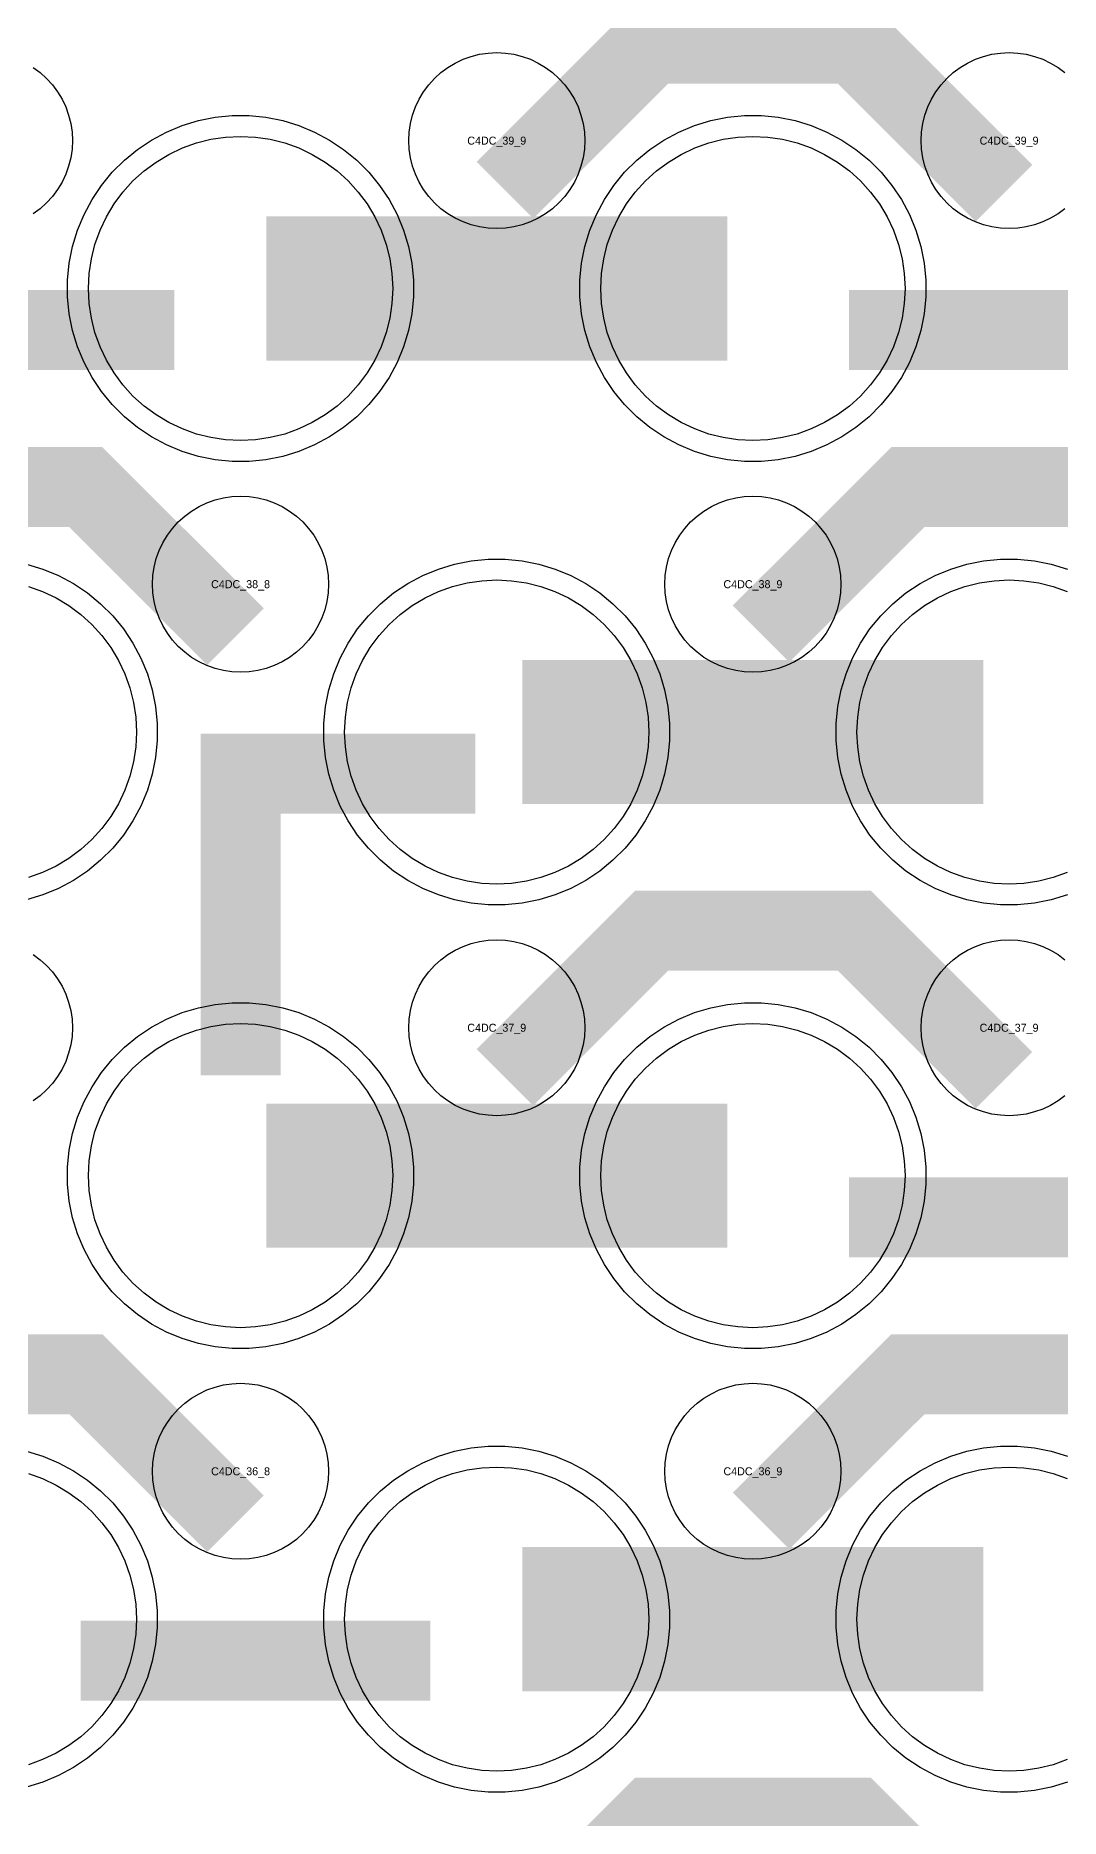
# Model space of a CAD drawing. Extents: x -11880 to 11880, y -14992 to 14992.
# Drawn here: x -9264 to -8944, y -9913 to -9357 of the extents above; entities that cross this region are included whole.
import ezdxf
from ezdxf.enums import TextEntityAlignment as Align

# ---------------------------------------------------------------- set-up
doc = ezdxf.new("R2010")
doc.units = 0
doc.header["$MEASUREMENT"] = 0
for name, color, linetype in [('GDS_775_DT_237', 138, 'CONTINUOUS'), ('RDL1_FS', 34, 'CONTINUOUS'), ('RDL_BS', 160, 'CONTINUOUS')]:
    doc.layers.add(name, color=color, linetype=linetype)

msp = doc.modelspace()

# ---------------------------------------------------------------- linework, layer by layer
at = {"layer": 'RDL1_FS', "color": 240, "true_color": 0xed1f24}
for points in [[(-9200, -9483.074), (-9204.657, -9482.845), (-9209.268, -9482.161), (-9213.791, -9481.029), (-9218.181, -9479.457), (-9222.395, -9477.465), (-9226.395, -9475.067), (-9230.14, -9472.289), (-9233.594, -9469.159), (-9236.724, -9465.705), (-9239.502, -9461.96), (-9241.9, -9457.96), (-9243.892, -9453.746), (-9245.464, -9449.356), (-9246.596, -9444.833), (-9247.28, -9440.222), (-9247.509, -9435.565), (-9247.28, -9430.908), (-9246.596, -9426.297), (-9245.464, -9421.774), (-9243.892, -9417.384), (-9241.9, -9413.17), (-9239.502, -9409.17), (-9236.724, -9405.425), (-9233.594, -9401.971), (-9230.14, -9398.841), (-9226.395, -9396.063), (-9222.395, -9393.665), (-9218.181, -9391.673), (-9213.791, -9390.101), (-9209.268, -9388.969), (-9204.657, -9388.285), (-9200, -9388.056), (-9195.343, -9388.285), (-9190.732, -9388.969), (-9186.209, -9390.101), (-9181.819, -9391.673), (-9177.605, -9393.665), (-9173.605, -9396.063), (-9169.86, -9398.841), (-9166.406, -9401.971), (-9163.276, -9405.425), (-9160.498, -9409.17), (-9158.1, -9413.17), (-9156.108, -9417.384), (-9154.536, -9421.774), (-9153.404, -9426.297), (-9152.72, -9430.908), (-9152.491, -9435.565), (-9152.72, -9440.222), (-9153.404, -9444.833), (-9154.536, -9449.356), (-9156.108, -9453.746), (-9158.1, -9457.96), (-9160.498, -9461.96), (-9163.276, -9465.705), (-9166.406, -9469.159), (-9169.86, -9472.289), (-9173.605, -9475.067), (-9177.605, -9477.465), (-9181.819, -9479.457), (-9186.209, -9481.029), (-9190.732, -9482.161), (-9195.343, -9482.845)], [(-9040, -9483.074), (-9044.657, -9482.845), (-9049.268, -9482.161), (-9053.791, -9481.029), (-9058.181, -9479.457), (-9062.395, -9477.465), (-9066.395, -9475.067), (-9070.14, -9472.289), (-9073.594, -9469.159), (-9076.724, -9465.705), (-9079.502, -9461.96), (-9081.9, -9457.96), (-9083.892, -9453.746), (-9085.464, -9449.356), (-9086.596, -9444.833), (-9087.28, -9440.222), (-9087.509, -9435.565), (-9087.28, -9430.908), (-9086.596, -9426.297), (-9085.464, -9421.774), (-9083.892, -9417.384), (-9081.9, -9413.17), (-9079.502, -9409.17), (-9076.724, -9405.425), (-9073.594, -9401.971), (-9070.14, -9398.841), (-9066.395, -9396.063), (-9062.395, -9393.665), (-9058.181, -9391.673), (-9053.791, -9390.101), (-9049.268, -9388.969), (-9044.657, -9388.285), (-9040, -9388.056), (-9035.343, -9388.285), (-9030.732, -9388.969), (-9026.209, -9390.101), (-9021.819, -9391.673), (-9017.605, -9393.665), (-9013.605, -9396.063), (-9009.86, -9398.841), (-9006.406, -9401.971), (-9003.276, -9405.425), (-9000.498, -9409.17), (-8998.1, -9413.17), (-8996.108, -9417.384), (-8994.536, -9421.774), (-8993.404, -9426.297), (-8992.72, -9430.908), (-8992.491, -9435.565), (-8992.72, -9440.222), (-8993.404, -9444.833), (-8994.536, -9449.356), (-8996.108, -9453.746), (-8998.1, -9457.96), (-9000.498, -9461.96), (-9003.276, -9465.705), (-9006.406, -9469.159), (-9009.86, -9472.289), (-9013.605, -9475.067), (-9017.605, -9477.465), (-9021.819, -9479.457), (-9026.209, -9481.029), (-9030.732, -9482.161), (-9035.343, -9482.845)], [(-9120, -9898.769), (-9124.657, -9898.54), (-9129.268, -9897.856), (-9133.791, -9896.724), (-9138.181, -9895.152), (-9142.395, -9893.16), (-9146.395, -9890.762), (-9150.14, -9887.984), (-9153.594, -9884.854), (-9156.724, -9881.4), (-9159.502, -9877.655), (-9161.9, -9873.655), (-9163.892, -9869.441), (-9165.464, -9865.051), (-9166.596, -9860.528), (-9167.28, -9855.917), (-9167.509, -9851.26), (-9167.28, -9846.603), (-9166.596, -9841.992), (-9165.464, -9837.469), (-9163.892, -9833.079), (-9161.9, -9828.865), (-9159.502, -9824.865), (-9156.724, -9821.12), (-9153.594, -9817.666), (-9150.14, -9814.536), (-9146.395, -9811.758), (-9142.395, -9809.36), (-9138.181, -9807.368), (-9133.791, -9805.796), (-9129.268, -9804.664), (-9124.657, -9803.98), (-9120, -9803.751), (-9115.343, -9803.98), (-9110.732, -9804.664), (-9106.209, -9805.796), (-9101.819, -9807.368), (-9097.605, -9809.36), (-9093.605, -9811.758), (-9089.86, -9814.536), (-9086.406, -9817.666), (-9083.276, -9821.12), (-9080.498, -9824.865), (-9078.1, -9828.865), (-9076.108, -9833.079), (-9074.536, -9837.469), (-9073.404, -9841.992), (-9072.72, -9846.603), (-9072.491, -9851.26), (-9072.72, -9855.917), (-9073.404, -9860.528), (-9074.536, -9865.051), (-9076.108, -9869.441), (-9078.1, -9873.655), (-9080.498, -9877.655), (-9083.276, -9881.4), (-9086.406, -9884.854), (-9089.86, -9887.984), (-9093.605, -9890.762), (-9097.605, -9893.16), (-9101.819, -9895.152), (-9106.209, -9896.724), (-9110.732, -9897.856), (-9115.343, -9898.54)]]:
    msp.add_lwpolyline(points, close=True, dxfattribs=at)
for points in [[(-9191.998, -9435.565, 45, 45, 0), (-9119.998, -9435.565, 45, 45, 0)], [(-9119.998, -9435.565, 45, 45, 0), (-9047.998, -9435.565, 45, 45, 0)], [(-9111.998, -9851.26, 45, 45, 0), (-9039.998, -9851.26, 45, 45, 0)], [(-9039.998, -9851.26, 45, 45, 0), (-8967.998, -9851.26, 45, 45, 0)]]:
    msp.add_lwpolyline(points, format="xyseb", dxfattribs=at)
at = {"layer": 'RDL1_FS'}
for points in [[(-9120, -9621.639), (-9124.657, -9621.41), (-9129.268, -9620.726), (-9133.791, -9619.594), (-9138.181, -9618.022), (-9142.395, -9616.03), (-9146.395, -9613.632), (-9150.14, -9610.854), (-9153.594, -9607.724), (-9156.724, -9604.27), (-9159.502, -9600.525), (-9161.9, -9596.525), (-9163.892, -9592.311), (-9165.464, -9587.921), (-9166.596, -9583.398), (-9167.28, -9578.787), (-9167.509, -9574.13), (-9167.28, -9569.473), (-9166.596, -9564.862), (-9165.464, -9560.339), (-9163.892, -9555.949), (-9161.9, -9551.735), (-9159.502, -9547.735), (-9156.724, -9543.99), (-9153.594, -9540.536), (-9150.14, -9537.406), (-9146.395, -9534.628), (-9142.395, -9532.23), (-9138.181, -9530.238), (-9133.791, -9528.666), (-9129.268, -9527.534), (-9124.657, -9526.85), (-9120, -9526.621), (-9115.343, -9526.85), (-9110.732, -9527.534), (-9106.209, -9528.666), (-9101.819, -9530.238), (-9097.605, -9532.23), (-9093.605, -9534.628), (-9089.86, -9537.406), (-9086.406, -9540.536), (-9083.276, -9543.99), (-9080.498, -9547.735), (-9078.1, -9551.735), (-9076.108, -9555.949), (-9074.536, -9560.339), (-9073.404, -9564.862), (-9072.72, -9569.473), (-9072.491, -9574.13), (-9072.72, -9578.787), (-9073.404, -9583.398), (-9074.536, -9587.921), (-9076.108, -9592.311), (-9078.1, -9596.525), (-9080.498, -9600.525), (-9083.276, -9604.27), (-9086.406, -9607.724), (-9089.86, -9610.854), (-9093.605, -9613.632), (-9097.605, -9616.03), (-9101.819, -9618.022), (-9106.209, -9619.594), (-9110.732, -9620.726), (-9115.343, -9621.41)], [(-9200, -9760.204), (-9204.657, -9759.975), (-9209.268, -9759.291), (-9213.791, -9758.159), (-9218.181, -9756.587), (-9222.395, -9754.595), (-9226.395, -9752.197), (-9230.14, -9749.419), (-9233.594, -9746.289), (-9236.724, -9742.835), (-9239.502, -9739.09), (-9241.9, -9735.09), (-9243.892, -9730.876), (-9245.464, -9726.486), (-9246.596, -9721.963), (-9247.28, -9717.352), (-9247.509, -9712.695), (-9247.28, -9708.038), (-9246.596, -9703.427), (-9245.464, -9698.904), (-9243.892, -9694.514), (-9241.9, -9690.3), (-9239.502, -9686.3), (-9236.724, -9682.555), (-9233.594, -9679.101), (-9230.14, -9675.971), (-9226.395, -9673.193), (-9222.395, -9670.795), (-9218.181, -9668.803), (-9213.791, -9667.231), (-9209.268, -9666.099), (-9204.657, -9665.415), (-9200, -9665.186), (-9195.343, -9665.415), (-9190.732, -9666.099), (-9186.209, -9667.231), (-9181.819, -9668.803), (-9177.605, -9670.795), (-9173.605, -9673.193), (-9169.86, -9675.971), (-9166.406, -9679.101), (-9163.276, -9682.555), (-9160.498, -9686.3), (-9158.1, -9690.3), (-9156.108, -9694.514), (-9154.536, -9698.904), (-9153.404, -9703.427), (-9152.72, -9708.038), (-9152.491, -9712.695), (-9152.72, -9717.352), (-9153.404, -9721.963), (-9154.536, -9726.486), (-9156.108, -9730.876), (-9158.1, -9735.09), (-9160.498, -9739.09), (-9163.276, -9742.835), (-9166.406, -9746.289), (-9169.86, -9749.419), (-9173.605, -9752.197), (-9177.605, -9754.595), (-9181.819, -9756.587), (-9186.209, -9758.159), (-9190.732, -9759.291), (-9195.343, -9759.975)], [(-9040, -9760.204), (-9044.657, -9759.975), (-9049.268, -9759.291), (-9053.791, -9758.159), (-9058.181, -9756.587), (-9062.395, -9754.595), (-9066.395, -9752.197), (-9070.14, -9749.419), (-9073.594, -9746.289), (-9076.724, -9742.835), (-9079.502, -9739.09), (-9081.9, -9735.09), (-9083.892, -9730.876), (-9085.464, -9726.486), (-9086.596, -9721.963), (-9087.28, -9717.352), (-9087.509, -9712.695), (-9087.28, -9708.038), (-9086.596, -9703.427), (-9085.464, -9698.904), (-9083.892, -9694.514), (-9081.9, -9690.3), (-9079.502, -9686.3), (-9076.724, -9682.555), (-9073.594, -9679.101), (-9070.14, -9675.971), (-9066.395, -9673.193), (-9062.395, -9670.795), (-9058.181, -9668.803), (-9053.791, -9667.231), (-9049.268, -9666.099), (-9044.657, -9665.415), (-9040, -9665.186), (-9035.343, -9665.415), (-9030.732, -9666.099), (-9026.209, -9667.231), (-9021.819, -9668.803), (-9017.605, -9670.795), (-9013.605, -9673.193), (-9009.86, -9675.971), (-9006.406, -9679.101), (-9003.276, -9682.555), (-9000.498, -9686.3), (-8998.1, -9690.3), (-8996.108, -9694.514), (-8994.536, -9698.904), (-8993.404, -9703.427), (-8992.72, -9708.038), (-8992.491, -9712.695), (-8992.72, -9717.352), (-8993.404, -9721.963), (-8994.536, -9726.486), (-8996.108, -9730.876), (-8998.1, -9735.09), (-9000.498, -9739.09), (-9003.276, -9742.835), (-9006.406, -9746.289), (-9009.86, -9749.419), (-9013.605, -9752.197), (-9017.605, -9754.595), (-9021.819, -9756.587), (-9026.209, -9758.159), (-9030.732, -9759.291), (-9035.343, -9759.975)]]:
    msp.add_lwpolyline(points, close=True, dxfattribs=at)
msp.add_lwpolyline([(-8941.819, -9618.022), (-8946.209, -9619.594), (-8950.732, -9620.726), (-8955.343, -9621.41), (-8960, -9621.639), (-8964.657, -9621.41), (-8969.268, -9620.726), (-8973.791, -9619.594), (-8978.181, -9618.022), (-8982.395, -9616.03), (-8986.395, -9613.632), (-8990.14, -9610.854), (-8993.594, -9607.724), (-8996.724, -9604.27), (-8999.502, -9600.525), (-9001.9, -9596.525), (-9003.892, -9592.311), (-9005.464, -9587.921), (-9006.596, -9583.398), (-9007.28, -9578.787), (-9007.509, -9574.13), (-9007.28, -9569.473), (-9006.596, -9564.862), (-9005.464, -9560.339), (-9003.892, -9555.949), (-9001.9, -9551.735), (-8999.502, -9547.735), (-8996.724, -9543.99), (-8993.594, -9540.536), (-8990.14, -9537.406), (-8986.395, -9534.628), (-8982.395, -9532.23), (-8978.181, -9530.238), (-8973.791, -9528.666), (-8969.268, -9527.534), (-8964.657, -9526.85), (-8960, -9526.621), (-8955.343, -9526.85), (-8950.732, -9527.534), (-8946.209, -9528.666), (-8941.819, -9530.238)], dxfattribs=at)
at = {"layer": 'RDL1_FS', "color": 240, "true_color": 0xed1f24}
for points in [[(-9266.209, -9528.666), (-9261.819, -9530.238), (-9257.605, -9532.23), (-9253.605, -9534.628), (-9249.86, -9537.406), (-9246.406, -9540.536), (-9243.276, -9543.99), (-9240.498, -9547.735), (-9238.1, -9551.735), (-9236.108, -9555.949), (-9234.536, -9560.339), (-9233.404, -9564.862), (-9232.72, -9569.473), (-9232.491, -9574.13), (-9232.72, -9578.787), (-9233.404, -9583.398), (-9234.536, -9587.921), (-9236.108, -9592.311), (-9238.1, -9596.525), (-9240.498, -9600.525), (-9243.276, -9604.27), (-9246.406, -9607.724), (-9249.86, -9610.854), (-9253.605, -9613.632), (-9257.605, -9616.03), (-9261.819, -9618.022), (-9266.209, -9619.594)], [(-9266.209, -9805.796), (-9261.819, -9807.368), (-9257.605, -9809.36), (-9253.605, -9811.758), (-9249.86, -9814.536), (-9246.406, -9817.666), (-9243.276, -9821.12), (-9240.498, -9824.865), (-9238.1, -9828.865), (-9236.108, -9833.079), (-9234.536, -9837.469), (-9233.404, -9841.992), (-9232.72, -9846.603), (-9232.491, -9851.26), (-9232.72, -9855.917), (-9233.404, -9860.528), (-9234.536, -9865.051), (-9236.108, -9869.441), (-9238.1, -9873.655), (-9240.498, -9877.655), (-9243.276, -9881.4), (-9246.406, -9884.854), (-9249.86, -9887.984), (-9253.605, -9890.762), (-9257.605, -9893.16), (-9261.819, -9895.152), (-9266.209, -9896.724)], [(-8941.819, -9895.152), (-8946.209, -9896.724), (-8950.732, -9897.856), (-8955.343, -9898.54), (-8960, -9898.769), (-8964.657, -9898.54), (-8969.268, -9897.856), (-8973.791, -9896.724), (-8978.181, -9895.152), (-8982.395, -9893.16), (-8986.395, -9890.762), (-8990.14, -9887.984), (-8993.594, -9884.854), (-8996.724, -9881.4), (-8999.502, -9877.655), (-9001.9, -9873.655), (-9003.892, -9869.441), (-9005.464, -9865.051), (-9006.596, -9860.528), (-9007.28, -9855.917), (-9007.509, -9851.26), (-9007.28, -9846.603), (-9006.596, -9841.992), (-9005.464, -9837.469), (-9003.892, -9833.079), (-9001.9, -9828.865), (-8999.502, -9824.865), (-8996.724, -9821.12), (-8993.594, -9817.666), (-8990.14, -9814.536), (-8986.395, -9811.758), (-8982.395, -9809.36), (-8978.181, -9807.368), (-8973.791, -9805.796), (-8969.268, -9804.664), (-8964.657, -9803.98), (-8960, -9803.751), (-8955.343, -9803.98), (-8950.732, -9804.664), (-8946.209, -9805.796), (-8941.819, -9807.368)]]:
    msp.add_lwpolyline(points, dxfattribs=at)
at = {"layer": 'RDL1_FS'}
for points in [[(-9111.998, -9574.13, 45, 45, 0), (-9039.998, -9574.13, 45, 45, 0)], [(-9039.998, -9574.13, 45, 45, 0), (-8967.998, -9574.13, 45, 45, 0)], [(-9191.998, -9712.695, 45, 45, 0), (-9119.998, -9712.695, 45, 45, 0)], [(-9119.998, -9712.695, 45, 45, 0), (-9047.998, -9712.695, 45, 45, 0)]]:
    msp.add_lwpolyline(points, format="xyseb", dxfattribs=at)
at = {"layer": 'RDL_BS'}
for points in [[(-9117.438, -9404.879, 25, 25, 0), (-9071.623, -9359.064, 25, 25, 0), (-9038.07, -9359.064, 25, 25, 0)], [(-8961.599, -9405.778, 25, 25, 0), (-9008.313, -9359.064, 25, 25, 0), (-9038.071, -9359.064, 25, 25, 0)], [(-9201.599, -9544.343, 25, 25, 0), (-9248.313, -9497.629, 25, 25, 0), (-9278.071, -9497.629, 25, 25, 0)], [(-9037.438, -9543.444, 25, 25, 0), (-8991.623, -9497.629, 25, 25, 0), (-8958.07, -9497.629, 25, 25, 0)], [(-8881.599, -9544.343, 25, 25, 0), (-8928.313, -9497.629, 25, 25, 0), (-8958.071, -9497.629, 25, 25, 0)], [(-9200, -9681.42, 25, 25, 0), (-9200, -9574.643, 25, 25, 0)], [(-9212.5, -9587.143, 25, 25, 0), (-9126.667, -9587.143, 25, 25, 0)], [(-9172.944, -9587.143, 25, 25, 0), (-9131.74, -9587.143, 25, 25, 0)], [(-9200, -9605.112, 25, 25, 0), (-9200, -9650.732, 25, 25, 0)], [(-9117.438, -9682.009, 25, 25, 0), (-9071.623, -9636.194, 25, 25, 0), (-9038.07, -9636.194, 25, 25, 0)], [(-8961.599, -9682.908, 25, 25, 0), (-9008.313, -9636.194, 25, 25, 0), (-9038.071, -9636.194, 25, 25, 0)], [(-9009.984, -9725.708, 25, 25, 0), (-8900.719, -9725.708, 25, 25, 0)], [(-9201.599, -9821.473, 25, 25, 0), (-9248.313, -9774.759, 25, 25, 0), (-9278.071, -9774.759, 25, 25, 0)], [(-9037.438, -9820.574, 25, 25, 0), (-8991.623, -9774.759, 25, 25, 0), (-8958.07, -9774.759, 25, 25, 0)], [(-8881.599, -9821.473, 25, 25, 0), (-8928.313, -9774.759, 25, 25, 0), (-8958.071, -9774.759, 25, 25, 0)], [(-9117.438, -9959.134, 25, 25, 0), (-9071.623, -9913.319, 25, 25, 0), (-9038.07, -9913.319, 25, 25, 0)], [(-8961.599, -9960.033, 25, 25, 0), (-9008.313, -9913.319, 25, 25, 0), (-9038.071, -9913.319, 25, 25, 0)]]:
    msp.add_lwpolyline(points, format="xyseb", dxfattribs=at)
for points in [[(-9264.72, -9366.52), (-9262.557, -9368.123), (-9260.558, -9369.935), (-9258.746, -9371.934), (-9257.143, -9374.097), (-9255.75, -9376.421), (-9254.598, -9378.858), (-9253.691, -9381.393), (-9253.034, -9384.012), (-9252.638, -9386.684), (-9252.506, -9389.377), (-9252.638, -9392.07), (-9253.034, -9394.742), (-9253.691, -9397.361), (-9254.598, -9399.896), (-9255.75, -9402.333), (-9257.143, -9404.657), (-9258.746, -9406.82), (-9260.558, -9408.819), (-9262.557, -9410.631), (-9264.72, -9412.234)], [(-8942.557, -9410.631), (-8944.72, -9412.234), (-8947.044, -9413.627), (-8949.481, -9414.779), (-8952.016, -9415.686), (-8954.635, -9416.343), (-8957.307, -9416.739), (-8960, -9416.871), (-8962.693, -9416.739), (-8965.365, -9416.343), (-8967.984, -9415.686), (-8970.519, -9414.779), (-8972.956, -9413.627), (-8975.28, -9412.234), (-8977.443, -9410.631), (-8979.442, -9408.819), (-8981.254, -9406.82), (-8982.857, -9404.657), (-8984.25, -9402.333), (-8985.402, -9399.896), (-8986.309, -9397.361), (-8986.966, -9394.742), (-8987.362, -9392.07), (-8987.494, -9389.377), (-8987.362, -9386.684), (-8986.966, -9384.012), (-8986.309, -9381.393), (-8985.402, -9378.858), (-8984.25, -9376.421), (-8982.857, -9374.097), (-8981.254, -9371.934), (-8979.442, -9369.935), (-8977.443, -9368.123), (-8975.28, -9366.52), (-8972.956, -9365.127), (-8970.519, -9363.975), (-8967.984, -9363.068), (-8965.365, -9362.411), (-8962.693, -9362.015), (-8960, -9361.883), (-8957.307, -9362.015), (-8954.635, -9362.411), (-8952.016, -9363.068), (-8949.481, -9363.975), (-8947.044, -9365.127), (-8944.72, -9366.52), (-8942.557, -9368.123)], [(-8941.795, -9625.036), (-8946.835, -9626.567), (-8952.062, -9627.613), (-8957.356, -9628.13), (-8962.644, -9628.13), (-8967.938, -9627.613), (-8973.165, -9626.567), (-8978.205, -9625.036), (-8983.115, -9623.005), (-8987.777, -9620.513), (-8992.191, -9617.566), (-8996.292, -9614.204), (-9000.074, -9610.422), (-9003.436, -9606.321), (-9006.383, -9601.907), (-9008.875, -9597.245), (-9010.906, -9592.335), (-9012.437, -9587.295), (-9013.483, -9582.068), (-9014, -9576.774), (-9014, -9571.486), (-9013.483, -9566.192), (-9012.437, -9560.965), (-9010.906, -9555.925), (-9008.875, -9551.015), (-9006.383, -9546.353), (-9003.436, -9541.939), (-9000.074, -9537.838), (-8996.292, -9534.056), (-8992.191, -9530.694), (-8987.777, -9527.747), (-8983.115, -9525.255), (-8978.205, -9523.224), (-8973.165, -9521.693), (-8967.938, -9520.647), (-8962.644, -9520.13), (-8957.356, -9520.13), (-8952.062, -9520.647), (-8946.835, -9521.693), (-8941.795, -9523.224)], [(-8942.557, -9687.761), (-8944.72, -9689.364), (-8947.044, -9690.757), (-8949.481, -9691.909), (-8952.016, -9692.816), (-8954.635, -9693.473), (-8957.307, -9693.869), (-8960, -9694.001), (-8962.693, -9693.869), (-8965.365, -9693.473), (-8967.984, -9692.816), (-8970.519, -9691.909), (-8972.956, -9690.757), (-8975.28, -9689.364), (-8977.443, -9687.761), (-8979.442, -9685.949), (-8981.254, -9683.95), (-8982.857, -9681.787), (-8984.25, -9679.463), (-8985.402, -9677.026), (-8986.309, -9674.491), (-8986.966, -9671.872), (-8987.362, -9669.2), (-8987.494, -9666.507), (-8987.362, -9663.814), (-8986.966, -9661.142), (-8986.309, -9658.523), (-8985.402, -9655.988), (-8984.25, -9653.551), (-8982.857, -9651.227), (-8981.254, -9649.064), (-8979.442, -9647.065), (-8977.443, -9645.253), (-8975.28, -9643.65), (-8972.956, -9642.257), (-8970.519, -9641.105), (-8967.984, -9640.198), (-8965.365, -9639.541), (-8962.693, -9639.145), (-8960, -9639.013), (-8957.307, -9639.145), (-8954.635, -9639.541), (-8952.016, -9640.198), (-8949.481, -9641.105), (-8947.044, -9642.257), (-8944.72, -9643.65), (-8942.557, -9645.253)], [(-9264.72, -9643.65), (-9262.557, -9645.253), (-9260.558, -9647.065), (-9258.746, -9649.064), (-9257.143, -9651.227), (-9255.75, -9653.551), (-9254.598, -9655.988), (-9253.691, -9658.523), (-9253.034, -9661.142), (-9252.638, -9663.814), (-9252.506, -9666.507), (-9252.638, -9669.2), (-9253.034, -9671.872), (-9253.691, -9674.491), (-9254.598, -9677.026), (-9255.75, -9679.463), (-9257.143, -9681.787), (-9258.746, -9683.95), (-9260.558, -9685.949), (-9262.557, -9687.761), (-9264.72, -9689.364)]]:
    msp.add_lwpolyline(points, dxfattribs=at)
for points in [[(-9120, -9416.871), (-9122.693, -9416.739), (-9125.365, -9416.343), (-9127.984, -9415.686), (-9130.519, -9414.779), (-9132.956, -9413.627), (-9135.28, -9412.234), (-9137.443, -9410.631), (-9139.442, -9408.819), (-9141.254, -9406.82), (-9142.857, -9404.657), (-9144.25, -9402.333), (-9145.402, -9399.896), (-9146.309, -9397.361), (-9146.966, -9394.742), (-9147.362, -9392.07), (-9147.494, -9389.377), (-9147.362, -9386.684), (-9146.966, -9384.012), (-9146.309, -9381.393), (-9145.402, -9378.858), (-9144.25, -9376.421), (-9142.857, -9374.097), (-9141.254, -9371.934), (-9139.442, -9369.935), (-9137.443, -9368.123), (-9135.28, -9366.52), (-9132.956, -9365.127), (-9130.519, -9363.975), (-9127.984, -9363.068), (-9125.365, -9362.411), (-9122.693, -9362.015), (-9120, -9361.883), (-9117.307, -9362.015), (-9114.635, -9362.411), (-9112.016, -9363.068), (-9109.481, -9363.975), (-9107.044, -9365.127), (-9104.72, -9366.52), (-9102.557, -9368.123), (-9100.558, -9369.935), (-9098.746, -9371.934), (-9097.143, -9374.097), (-9095.75, -9376.421), (-9094.598, -9378.858), (-9093.691, -9381.393), (-9093.034, -9384.012), (-9092.638, -9386.684), (-9092.506, -9389.377), (-9092.638, -9392.07), (-9093.034, -9394.742), (-9093.691, -9397.361), (-9094.598, -9399.896), (-9095.75, -9402.333), (-9097.143, -9404.657), (-9098.746, -9406.82), (-9100.558, -9408.819), (-9102.557, -9410.631), (-9104.72, -9412.234), (-9107.044, -9413.627), (-9109.481, -9414.779), (-9112.016, -9415.686), (-9114.635, -9416.343), (-9117.307, -9416.739)], [(-9200, -9555.436), (-9202.693, -9555.304), (-9205.365, -9554.908), (-9207.984, -9554.251), (-9210.519, -9553.344), (-9212.956, -9552.192), (-9215.28, -9550.799), (-9217.443, -9549.196), (-9219.442, -9547.384), (-9221.254, -9545.385), (-9222.857, -9543.222), (-9224.25, -9540.898), (-9225.402, -9538.461), (-9226.309, -9535.926), (-9226.966, -9533.307), (-9227.362, -9530.635), (-9227.494, -9527.942), (-9227.362, -9525.249), (-9226.966, -9522.577), (-9226.309, -9519.958), (-9225.402, -9517.423), (-9224.25, -9514.986), (-9222.857, -9512.662), (-9221.254, -9510.499), (-9219.442, -9508.5), (-9217.443, -9506.688), (-9215.28, -9505.085), (-9212.956, -9503.692), (-9210.519, -9502.54), (-9207.984, -9501.633), (-9205.365, -9500.976), (-9202.693, -9500.58), (-9200, -9500.448), (-9197.307, -9500.58), (-9194.635, -9500.976), (-9192.016, -9501.633), (-9189.481, -9502.54), (-9187.044, -9503.692), (-9184.72, -9505.085), (-9182.557, -9506.688), (-9180.558, -9508.5), (-9178.746, -9510.499), (-9177.143, -9512.662), (-9175.75, -9514.986), (-9174.598, -9517.423), (-9173.691, -9519.958), (-9173.034, -9522.577), (-9172.638, -9525.249), (-9172.506, -9527.942), (-9172.638, -9530.635), (-9173.034, -9533.307), (-9173.691, -9535.926), (-9174.598, -9538.461), (-9175.75, -9540.898), (-9177.143, -9543.222), (-9178.746, -9545.385), (-9180.558, -9547.384), (-9182.557, -9549.196), (-9184.72, -9550.799), (-9187.044, -9552.192), (-9189.481, -9553.344), (-9192.016, -9554.251), (-9194.635, -9554.908), (-9197.307, -9555.304)], [(-9040, -9555.436), (-9042.693, -9555.304), (-9045.365, -9554.908), (-9047.984, -9554.251), (-9050.519, -9553.344), (-9052.956, -9552.192), (-9055.28, -9550.799), (-9057.443, -9549.196), (-9059.442, -9547.384), (-9061.254, -9545.385), (-9062.857, -9543.222), (-9064.25, -9540.898), (-9065.402, -9538.461), (-9066.309, -9535.926), (-9066.966, -9533.307), (-9067.362, -9530.635), (-9067.494, -9527.942), (-9067.362, -9525.249), (-9066.966, -9522.577), (-9066.309, -9519.958), (-9065.402, -9517.423), (-9064.25, -9514.986), (-9062.857, -9512.662), (-9061.254, -9510.499), (-9059.442, -9508.5), (-9057.443, -9506.688), (-9055.28, -9505.085), (-9052.956, -9503.692), (-9050.519, -9502.54), (-9047.984, -9501.633), (-9045.365, -9500.976), (-9042.693, -9500.58), (-9040, -9500.448), (-9037.307, -9500.58), (-9034.635, -9500.976), (-9032.016, -9501.633), (-9029.481, -9502.54), (-9027.044, -9503.692), (-9024.72, -9505.085), (-9022.557, -9506.688), (-9020.558, -9508.5), (-9018.746, -9510.499), (-9017.143, -9512.662), (-9015.75, -9514.986), (-9014.598, -9517.423), (-9013.691, -9519.958), (-9013.034, -9522.577), (-9012.638, -9525.249), (-9012.506, -9527.942), (-9012.638, -9530.635), (-9013.034, -9533.307), (-9013.691, -9535.926), (-9014.598, -9538.461), (-9015.75, -9540.898), (-9017.143, -9543.222), (-9018.746, -9545.385), (-9020.558, -9547.384), (-9022.557, -9549.196), (-9024.72, -9550.799), (-9027.044, -9552.192), (-9029.481, -9553.344), (-9032.016, -9554.251), (-9034.635, -9554.908), (-9037.307, -9555.304)], [(-9122.644, -9628.13), (-9127.938, -9627.613), (-9133.165, -9626.567), (-9138.205, -9625.036), (-9143.115, -9623.005), (-9147.777, -9620.513), (-9152.191, -9617.566), (-9156.292, -9614.204), (-9160.074, -9610.422), (-9163.436, -9606.321), (-9166.383, -9601.907), (-9168.875, -9597.245), (-9170.906, -9592.335), (-9172.437, -9587.295), (-9173.483, -9582.068), (-9174, -9576.774), (-9174, -9571.486), (-9173.483, -9566.192), (-9172.437, -9560.965), (-9170.906, -9555.925), (-9168.875, -9551.015), (-9166.383, -9546.353), (-9163.436, -9541.939), (-9160.074, -9537.838), (-9156.292, -9534.056), (-9152.191, -9530.694), (-9147.777, -9527.747), (-9143.115, -9525.255), (-9138.205, -9523.224), (-9133.165, -9521.693), (-9127.938, -9520.647), (-9122.644, -9520.13), (-9117.356, -9520.13), (-9112.062, -9520.647), (-9106.835, -9521.693), (-9101.795, -9523.224), (-9096.885, -9525.255), (-9092.223, -9527.747), (-9087.809, -9530.694), (-9083.708, -9534.056), (-9079.926, -9537.838), (-9076.564, -9541.939), (-9073.617, -9546.353), (-9071.125, -9551.015), (-9069.094, -9555.925), (-9067.563, -9560.965), (-9066.517, -9566.192), (-9066, -9571.486), (-9066, -9576.774), (-9066.517, -9582.068), (-9067.563, -9587.295), (-9069.094, -9592.335), (-9071.125, -9597.245), (-9073.617, -9601.907), (-9076.564, -9606.321), (-9079.926, -9610.422), (-9083.708, -9614.204), (-9087.809, -9617.566), (-9092.223, -9620.513), (-9096.885, -9623.005), (-9101.795, -9625.036), (-9106.835, -9626.567), (-9112.062, -9627.613), (-9117.356, -9628.13)], [(-9120, -9694.001), (-9122.693, -9693.869), (-9125.365, -9693.473), (-9127.984, -9692.816), (-9130.519, -9691.909), (-9132.956, -9690.757), (-9135.28, -9689.364), (-9137.443, -9687.761), (-9139.442, -9685.949), (-9141.254, -9683.95), (-9142.857, -9681.787), (-9144.25, -9679.463), (-9145.402, -9677.026), (-9146.309, -9674.491), (-9146.966, -9671.872), (-9147.362, -9669.2), (-9147.494, -9666.507), (-9147.362, -9663.814), (-9146.966, -9661.142), (-9146.309, -9658.523), (-9145.402, -9655.988), (-9144.25, -9653.551), (-9142.857, -9651.227), (-9141.254, -9649.064), (-9139.442, -9647.065), (-9137.443, -9645.253), (-9135.28, -9643.65), (-9132.956, -9642.257), (-9130.519, -9641.105), (-9127.984, -9640.198), (-9125.365, -9639.541), (-9122.693, -9639.145), (-9120, -9639.013), (-9117.307, -9639.145), (-9114.635, -9639.541), (-9112.016, -9640.198), (-9109.481, -9641.105), (-9107.044, -9642.257), (-9104.72, -9643.65), (-9102.557, -9645.253), (-9100.558, -9647.065), (-9098.746, -9649.064), (-9097.143, -9651.227), (-9095.75, -9653.551), (-9094.598, -9655.988), (-9093.691, -9658.523), (-9093.034, -9661.142), (-9092.638, -9663.814), (-9092.506, -9666.507), (-9092.638, -9669.2), (-9093.034, -9671.872), (-9093.691, -9674.491), (-9094.598, -9677.026), (-9095.75, -9679.463), (-9097.143, -9681.787), (-9098.746, -9683.95), (-9100.558, -9685.949), (-9102.557, -9687.761), (-9104.72, -9689.364), (-9107.044, -9690.757), (-9109.481, -9691.909), (-9112.016, -9692.816), (-9114.635, -9693.473), (-9117.307, -9693.869)], [(-9202.644, -9766.695), (-9207.938, -9766.178), (-9213.165, -9765.132), (-9218.205, -9763.601), (-9223.115, -9761.57), (-9227.777, -9759.078), (-9232.191, -9756.131), (-9236.292, -9752.769), (-9240.074, -9748.987), (-9243.436, -9744.886), (-9246.383, -9740.472), (-9248.875, -9735.81), (-9250.906, -9730.9), (-9252.437, -9725.86), (-9253.483, -9720.633), (-9254, -9715.339), (-9254, -9710.051), (-9253.483, -9704.757), (-9252.437, -9699.53), (-9250.906, -9694.49), (-9248.875, -9689.58), (-9246.383, -9684.918), (-9243.436, -9680.504), (-9240.074, -9676.403), (-9236.292, -9672.621), (-9232.191, -9669.259), (-9227.777, -9666.312), (-9223.115, -9663.82), (-9218.205, -9661.789), (-9213.165, -9660.258), (-9207.938, -9659.212), (-9202.644, -9658.695), (-9197.356, -9658.695), (-9192.062, -9659.212), (-9186.835, -9660.258), (-9181.795, -9661.789), (-9176.885, -9663.82), (-9172.223, -9666.312), (-9167.809, -9669.259), (-9163.708, -9672.621), (-9159.926, -9676.403), (-9156.564, -9680.504), (-9153.617, -9684.918), (-9151.125, -9689.58), (-9149.094, -9694.49), (-9147.563, -9699.53), (-9146.517, -9704.757), (-9146, -9710.051), (-9146, -9715.339), (-9146.517, -9720.633), (-9147.563, -9725.86), (-9149.094, -9730.9), (-9151.125, -9735.81), (-9153.617, -9740.472), (-9156.564, -9744.886), (-9159.926, -9748.987), (-9163.708, -9752.769), (-9167.809, -9756.131), (-9172.223, -9759.078), (-9176.885, -9761.57), (-9181.795, -9763.601), (-9186.835, -9765.132), (-9192.062, -9766.178), (-9197.356, -9766.695)], [(-9042.644, -9766.695), (-9047.938, -9766.178), (-9053.165, -9765.132), (-9058.205, -9763.601), (-9063.115, -9761.57), (-9067.777, -9759.078), (-9072.191, -9756.131), (-9076.292, -9752.769), (-9080.074, -9748.987), (-9083.436, -9744.886), (-9086.383, -9740.472), (-9088.875, -9735.81), (-9090.906, -9730.9), (-9092.437, -9725.86), (-9093.483, -9720.633), (-9094, -9715.339), (-9094, -9710.051), (-9093.483, -9704.757), (-9092.437, -9699.53), (-9090.906, -9694.49), (-9088.875, -9689.58), (-9086.383, -9684.918), (-9083.436, -9680.504), (-9080.074, -9676.403), (-9076.292, -9672.621), (-9072.191, -9669.259), (-9067.777, -9666.312), (-9063.115, -9663.82), (-9058.205, -9661.789), (-9053.165, -9660.258), (-9047.938, -9659.212), (-9042.644, -9658.695), (-9037.356, -9658.695), (-9032.062, -9659.212), (-9026.835, -9660.258), (-9021.795, -9661.789), (-9016.885, -9663.82), (-9012.223, -9666.312), (-9007.809, -9669.259), (-9003.708, -9672.621), (-8999.926, -9676.403), (-8996.564, -9680.504), (-8993.617, -9684.918), (-8991.125, -9689.58), (-8989.094, -9694.49), (-8987.563, -9699.53), (-8986.517, -9704.757), (-8986, -9710.051), (-8986, -9715.339), (-8986.517, -9720.633), (-8987.563, -9725.86), (-8989.094, -9730.9), (-8991.125, -9735.81), (-8993.617, -9740.472), (-8996.564, -9744.886), (-8999.926, -9748.987), (-9003.708, -9752.769), (-9007.809, -9756.131), (-9012.223, -9759.078), (-9016.885, -9761.57), (-9021.795, -9763.601), (-9026.835, -9765.132), (-9032.062, -9766.178), (-9037.356, -9766.695)], [(-9200, -9832.566), (-9202.693, -9832.434), (-9205.365, -9832.038), (-9207.984, -9831.381), (-9210.519, -9830.474), (-9212.956, -9829.322), (-9215.28, -9827.929), (-9217.443, -9826.326), (-9219.442, -9824.514), (-9221.254, -9822.515), (-9222.857, -9820.352), (-9224.25, -9818.028), (-9225.402, -9815.591), (-9226.309, -9813.056), (-9226.966, -9810.437), (-9227.362, -9807.765), (-9227.494, -9805.072), (-9227.362, -9802.379), (-9226.966, -9799.707), (-9226.309, -9797.088), (-9225.402, -9794.553), (-9224.25, -9792.116), (-9222.857, -9789.792), (-9221.254, -9787.629), (-9219.442, -9785.63), (-9217.443, -9783.818), (-9215.28, -9782.215), (-9212.956, -9780.822), (-9210.519, -9779.67), (-9207.984, -9778.763), (-9205.365, -9778.106), (-9202.693, -9777.71), (-9200, -9777.578), (-9197.307, -9777.71), (-9194.635, -9778.106), (-9192.016, -9778.763), (-9189.481, -9779.67), (-9187.044, -9780.822), (-9184.72, -9782.215), (-9182.557, -9783.818), (-9180.558, -9785.63), (-9178.746, -9787.629), (-9177.143, -9789.792), (-9175.75, -9792.116), (-9174.598, -9794.553), (-9173.691, -9797.088), (-9173.034, -9799.707), (-9172.638, -9802.379), (-9172.506, -9805.072), (-9172.638, -9807.765), (-9173.034, -9810.437), (-9173.691, -9813.056), (-9174.598, -9815.591), (-9175.75, -9818.028), (-9177.143, -9820.352), (-9178.746, -9822.515), (-9180.558, -9824.514), (-9182.557, -9826.326), (-9184.72, -9827.929), (-9187.044, -9829.322), (-9189.481, -9830.474), (-9192.016, -9831.381), (-9194.635, -9832.038), (-9197.307, -9832.434)], [(-9040, -9832.566), (-9042.693, -9832.434), (-9045.365, -9832.038), (-9047.984, -9831.381), (-9050.519, -9830.474), (-9052.956, -9829.322), (-9055.28, -9827.929), (-9057.443, -9826.326), (-9059.442, -9824.514), (-9061.254, -9822.515), (-9062.857, -9820.352), (-9064.25, -9818.028), (-9065.402, -9815.591), (-9066.309, -9813.056), (-9066.966, -9810.437), (-9067.362, -9807.765), (-9067.494, -9805.072), (-9067.362, -9802.379), (-9066.966, -9799.707), (-9066.309, -9797.088), (-9065.402, -9794.553), (-9064.25, -9792.116), (-9062.857, -9789.792), (-9061.254, -9787.629), (-9059.442, -9785.63), (-9057.443, -9783.818), (-9055.28, -9782.215), (-9052.956, -9780.822), (-9050.519, -9779.67), (-9047.984, -9778.763), (-9045.365, -9778.106), (-9042.693, -9777.71), (-9040, -9777.578), (-9037.307, -9777.71), (-9034.635, -9778.106), (-9032.016, -9778.763), (-9029.481, -9779.67), (-9027.044, -9780.822), (-9024.72, -9782.215), (-9022.557, -9783.818), (-9020.558, -9785.63), (-9018.746, -9787.629), (-9017.143, -9789.792), (-9015.75, -9792.116), (-9014.598, -9794.553), (-9013.691, -9797.088), (-9013.034, -9799.707), (-9012.638, -9802.379), (-9012.506, -9805.072), (-9012.638, -9807.765), (-9013.034, -9810.437), (-9013.691, -9813.056), (-9014.598, -9815.591), (-9015.75, -9818.028), (-9017.143, -9820.352), (-9018.746, -9822.515), (-9020.558, -9824.514), (-9022.557, -9826.326), (-9024.72, -9827.929), (-9027.044, -9829.322), (-9029.481, -9830.474), (-9032.016, -9831.381), (-9034.635, -9832.038), (-9037.307, -9832.434)]]:
    msp.add_lwpolyline(points, close=True, dxfattribs=at)
at = {"layer": 'RDL_BS', "color": 240, "true_color": 0xed1f24}
for points in [[(-9202.644, -9489.565), (-9207.938, -9489.048), (-9213.165, -9488.002), (-9218.205, -9486.471), (-9223.115, -9484.44), (-9227.777, -9481.948), (-9232.191, -9479.001), (-9236.292, -9475.639), (-9240.074, -9471.857), (-9243.436, -9467.756), (-9246.383, -9463.342), (-9248.875, -9458.68), (-9250.906, -9453.77), (-9252.437, -9448.73), (-9253.483, -9443.503), (-9254, -9438.209), (-9254, -9432.921), (-9253.483, -9427.627), (-9252.437, -9422.4), (-9250.906, -9417.36), (-9248.875, -9412.45), (-9246.383, -9407.788), (-9243.436, -9403.374), (-9240.074, -9399.273), (-9236.292, -9395.491), (-9232.191, -9392.129), (-9227.777, -9389.182), (-9223.115, -9386.69), (-9218.205, -9384.659), (-9213.165, -9383.128), (-9207.938, -9382.082), (-9202.644, -9381.565), (-9197.356, -9381.565), (-9192.062, -9382.082), (-9186.835, -9383.128), (-9181.795, -9384.659), (-9176.885, -9386.69), (-9172.223, -9389.182), (-9167.809, -9392.129), (-9163.708, -9395.491), (-9159.926, -9399.273), (-9156.564, -9403.374), (-9153.617, -9407.788), (-9151.125, -9412.45), (-9149.094, -9417.36), (-9147.563, -9422.4), (-9146.517, -9427.627), (-9146, -9432.921), (-9146, -9438.209), (-9146.517, -9443.503), (-9147.563, -9448.73), (-9149.094, -9453.77), (-9151.125, -9458.68), (-9153.617, -9463.342), (-9156.564, -9467.756), (-9159.926, -9471.857), (-9163.708, -9475.639), (-9167.809, -9479.001), (-9172.223, -9481.948), (-9176.885, -9484.44), (-9181.795, -9486.471), (-9186.835, -9488.002), (-9192.062, -9489.048), (-9197.356, -9489.565)], [(-9042.644, -9489.565), (-9047.938, -9489.048), (-9053.165, -9488.002), (-9058.205, -9486.471), (-9063.115, -9484.44), (-9067.777, -9481.948), (-9072.191, -9479.001), (-9076.292, -9475.639), (-9080.074, -9471.857), (-9083.436, -9467.756), (-9086.383, -9463.342), (-9088.875, -9458.68), (-9090.906, -9453.77), (-9092.437, -9448.73), (-9093.483, -9443.503), (-9094, -9438.209), (-9094, -9432.921), (-9093.483, -9427.627), (-9092.437, -9422.4), (-9090.906, -9417.36), (-9088.875, -9412.45), (-9086.383, -9407.788), (-9083.436, -9403.374), (-9080.074, -9399.273), (-9076.292, -9395.491), (-9072.191, -9392.129), (-9067.777, -9389.182), (-9063.115, -9386.69), (-9058.205, -9384.659), (-9053.165, -9383.128), (-9047.938, -9382.082), (-9042.644, -9381.565), (-9037.356, -9381.565), (-9032.062, -9382.082), (-9026.835, -9383.128), (-9021.795, -9384.659), (-9016.885, -9386.69), (-9012.223, -9389.182), (-9007.809, -9392.129), (-9003.708, -9395.491), (-8999.926, -9399.273), (-8996.564, -9403.374), (-8993.617, -9407.788), (-8991.125, -9412.45), (-8989.094, -9417.36), (-8987.563, -9422.4), (-8986.517, -9427.627), (-8986, -9432.921), (-8986, -9438.209), (-8986.517, -9443.503), (-8987.563, -9448.73), (-8989.094, -9453.77), (-8991.125, -9458.68), (-8993.617, -9463.342), (-8996.564, -9467.756), (-8999.926, -9471.857), (-9003.708, -9475.639), (-9007.809, -9479.001), (-9012.223, -9481.948), (-9016.885, -9484.44), (-9021.795, -9486.471), (-9026.835, -9488.002), (-9032.062, -9489.048), (-9037.356, -9489.565)], [(-9122.644, -9905.26), (-9127.938, -9904.743), (-9133.165, -9903.697), (-9138.205, -9902.166), (-9143.115, -9900.135), (-9147.777, -9897.643), (-9152.191, -9894.696), (-9156.292, -9891.334), (-9160.074, -9887.552), (-9163.436, -9883.451), (-9166.383, -9879.037), (-9168.875, -9874.375), (-9170.906, -9869.465), (-9172.437, -9864.425), (-9173.483, -9859.198), (-9174, -9853.904), (-9174, -9848.616), (-9173.483, -9843.322), (-9172.437, -9838.095), (-9170.906, -9833.055), (-9168.875, -9828.145), (-9166.383, -9823.483), (-9163.436, -9819.069), (-9160.074, -9814.968), (-9156.292, -9811.186), (-9152.191, -9807.824), (-9147.777, -9804.877), (-9143.115, -9802.385), (-9138.205, -9800.354), (-9133.165, -9798.823), (-9127.938, -9797.777), (-9122.644, -9797.26), (-9117.356, -9797.26), (-9112.062, -9797.777), (-9106.835, -9798.823), (-9101.795, -9800.354), (-9096.885, -9802.385), (-9092.223, -9804.877), (-9087.809, -9807.824), (-9083.708, -9811.186), (-9079.926, -9814.968), (-9076.564, -9819.069), (-9073.617, -9823.483), (-9071.125, -9828.145), (-9069.094, -9833.055), (-9067.563, -9838.095), (-9066.517, -9843.322), (-9066, -9848.616), (-9066, -9853.904), (-9066.517, -9859.198), (-9067.563, -9864.425), (-9069.094, -9869.465), (-9071.125, -9874.375), (-9073.617, -9879.037), (-9076.564, -9883.451), (-9079.926, -9887.552), (-9083.708, -9891.334), (-9087.809, -9894.696), (-9092.223, -9897.643), (-9096.885, -9900.135), (-9101.795, -9902.166), (-9106.835, -9903.697), (-9112.062, -9904.743), (-9117.356, -9905.26)]]:
    msp.add_lwpolyline(points, close=True, dxfattribs=at)
for points in [[(-9329.984, -9448.578, 25, 25, 0), (-9220.719, -9448.578, 25, 25, 0)], [(-9009.984, -9448.578, 25, 25, 0), (-8900.719, -9448.578, 25, 25, 0)], [(-9249.984, -9864.273, 25, 25, 0), (-9140.719, -9864.273, 25, 25, 0)]]:
    msp.add_lwpolyline(points, format="xyseb", dxfattribs=at)
for points in [[(-9266.835, -9521.693), (-9261.795, -9523.224), (-9256.885, -9525.255), (-9252.223, -9527.747), (-9247.809, -9530.694), (-9243.708, -9534.056), (-9239.926, -9537.838), (-9236.564, -9541.939), (-9233.617, -9546.353), (-9231.125, -9551.015), (-9229.094, -9555.925), (-9227.563, -9560.965), (-9226.517, -9566.192), (-9226, -9571.486), (-9226, -9576.774), (-9226.517, -9582.068), (-9227.563, -9587.295), (-9229.094, -9592.335), (-9231.125, -9597.245), (-9233.617, -9601.907), (-9236.564, -9606.321), (-9239.926, -9610.422), (-9243.708, -9614.204), (-9247.809, -9617.566), (-9252.223, -9620.513), (-9256.885, -9623.005), (-9261.795, -9625.036), (-9266.835, -9626.567)], [(-9266.835, -9798.823), (-9261.795, -9800.354), (-9256.885, -9802.385), (-9252.223, -9804.877), (-9247.809, -9807.824), (-9243.708, -9811.186), (-9239.926, -9814.968), (-9236.564, -9819.069), (-9233.617, -9823.483), (-9231.125, -9828.145), (-9229.094, -9833.055), (-9227.563, -9838.095), (-9226.517, -9843.322), (-9226, -9848.616), (-9226, -9853.904), (-9226.517, -9859.198), (-9227.563, -9864.425), (-9229.094, -9869.465), (-9231.125, -9874.375), (-9233.617, -9879.037), (-9236.564, -9883.451), (-9239.926, -9887.552), (-9243.708, -9891.334), (-9247.809, -9894.696), (-9252.223, -9897.643), (-9256.885, -9900.135), (-9261.795, -9902.166), (-9266.835, -9903.697)], [(-8941.795, -9902.166), (-8946.835, -9903.697), (-8952.062, -9904.743), (-8957.356, -9905.26), (-8962.644, -9905.26), (-8967.938, -9904.743), (-8973.165, -9903.697), (-8978.205, -9902.166), (-8983.115, -9900.135), (-8987.777, -9897.643), (-8992.191, -9894.696), (-8996.292, -9891.334), (-9000.074, -9887.552), (-9003.436, -9883.451), (-9006.383, -9879.037), (-9008.875, -9874.375), (-9010.906, -9869.465), (-9012.437, -9864.425), (-9013.483, -9859.198), (-9014, -9853.904), (-9014, -9848.616), (-9013.483, -9843.322), (-9012.437, -9838.095), (-9010.906, -9833.055), (-9008.875, -9828.145), (-9006.383, -9823.483), (-9003.436, -9819.069), (-9000.074, -9814.968), (-8996.292, -9811.186), (-8992.191, -9807.824), (-8987.777, -9804.877), (-8983.115, -9802.385), (-8978.205, -9800.354), (-8973.165, -9798.823), (-8967.938, -9797.777), (-8962.644, -9797.26), (-8957.356, -9797.26), (-8952.062, -9797.777), (-8946.835, -9798.823), (-8941.795, -9800.354)]]:
    msp.add_lwpolyline(points, dxfattribs=at)

# ---------------------------------------------------------------- texts
at = {"layer": 'GDS_775_DT_237'}
for s, p in [('C4DC_39_9', (-9120, -9389.377)), ('C4DC_39_9', (-9120, -9389.377)), ('C4DC_39_9', (-8960, -9389.377)), ('C4DC_39_9', (-8960, -9389.377)), ('C4DC_38_8', (-9200, -9527.942)), ('C4DC_38_8', (-9200, -9527.942)), ('C4DC_38_9', (-9040, -9527.942)), ('C4DC_38_9', (-9040, -9527.942)), ('C4DC_37_9', (-9120, -9666.507)), ('C4DC_37_9', (-9120, -9666.507)), ('C4DC_37_9', (-8960, -9666.507)), ('C4DC_37_9', (-8960, -9666.507)), ('C4DC_36_8', (-9200, -9805.072)), ('C4DC_36_8', (-9200, -9805.072)), ('C4DC_36_9', (-9040, -9805.072)), ('C4DC_36_9', (-9040, -9805.072))]:
    msp.add_text(s, height=2.5, dxfattribs=at).set_placement(p, align=Align.MIDDLE_CENTER)

doc.saveas('drawing.dxf')
